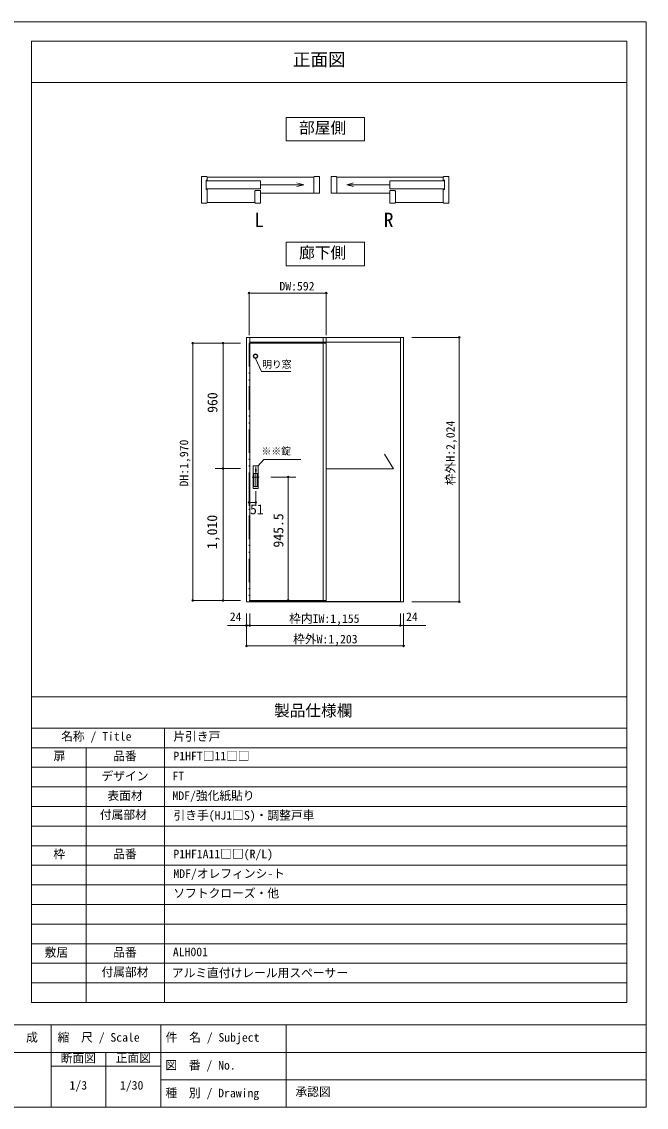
# Model space of a CAD drawing. Units: millimetres on the paper, enlarged 10 times, with parts at other scales. Extents: x -1985 to 2015, y -1370 to 1400.
# Drawn here: x 420 to 2015, y -1370 to 1400 of the extents above; entities that cross this region are included whole.
import ezdxf
from ezdxf.enums import TextEntityAlignment as Align

# ---------------------------------------------------------------- set-up
doc = ezdxf.new("R2010")
doc.units = ezdxf.units.MM
doc.header["$LTSCALE"] = 10
doc.header["$PDMODE"] = 32
doc.header["$PDSIZE"] = 4
doc.linetypes.add('DASHED_DOUBLE_DOTTED', pattern=[11, 6, -1.5, 0.25, -1.5, 0.25, -1.5])
doc.layers.add('1-1_0', color=7, linetype='Continuous', lineweight=20)
doc.layers.add('3-0', color=7, linetype='Continuous', lineweight=20)
doc.styles.add('ＭＳ ゴシック', font='')
doc.styles.get('ＭＳ ゴシック').set_extended_font_data('MS Gothic')

msp = doc.modelspace()

# ---------------------------------------------------------------- linework, layer by layer
at = {"layer": '1-1_0'}
for p, q in [((1965, 1350), (445, 1350)), ((445, -322.5), (445, 1350)), ((1965, -1102.5), (1965, 1350)), ((445, 1245), (1965, 1245)), ((1965, -322.5), (1965, 1245)), ((1965, -322.5), (1965, 1245)), ((1965, -322.5), (1965, 1245)), ((445, -1102.5), (445, -322.5)), ((445, -322.5), (1965, -322.5)), ((445, -322.5), (1965, -322.5)), ((445, -322.5), (1965, -322.5)), ((445, -322.5), (1965, -322.5)), ((445, -402.5), (1965, -402.5)), ((785, -1102.5), (785, -402.5)), ((445, -452.5), (1965, -452.5)), ((585, -1102.5), (585, -452.5)), ((445, -502.5), (1965, -502.5)), ((445, -552.5), (1965, -552.5)), ((445, -602.5), (1965, -602.5)), ((445, -652.5), (1965, -652.5)), ((445, -702.5), (1965, -702.5)), ((445, -752.5), (1965, -752.5)), ((445, -802.5), (1965, -802.5)), ((445, -852.5), (1965, -852.5)), ((445, -902.5), (1965, -902.5)), ((445, -952.5), (1965, -952.5)), ((445, -1002.5), (1965, -1002.5)), ((445, -1052.5), (1965, -1052.5)), ((445, -1102.5), (1965, -1102.5)), ((2015, -1160), (-1985, -1160)), ((495, -1160), (495, -1370)), ((775, -1160), (775, -1370)), ((1095, -1160), (1095, -1370)), ((2015, -1230), (-1175, -1230)), ((635, -1230), (635, -1370)), ((775, -1265), (495, -1265)), ((2015, -1300), (775, -1300)), ((-1985, -1370), (2015, -1370))]:
    msp.add_line(p, q, dxfattribs=at)
for points in [[(2015, -1370), (2015, 1400), (-1985, 1400), (-1985, -1370)], [(445, -322.5), (445, 1245), (1965, 1245)], [(445, -322.5), (445, 1245), (1965, 1245)], [(445, -322.5), (445, 1245), (1965, 1245)]]:
    msp.add_lwpolyline(points, dxfattribs=at)
at = {"layer": '3-0'}
for p, q in [((892.36, 1005.19), (879.46, 1005.19)), ((879.46, 936.79), (879.46, 1005.19)), ((893.86, 1003.39), (1165.66, 1003.39)), ((1165.66, 1003.69), (1165.66, 962.59)), ((1180.06, 962.59), (1180.06, 1005.19)), ((1210.06, 962.59), (1210.06, 1005.19)), ((1224.46, 1003.69), (1224.46, 962.59)), ((1496.26, 1003.39), (1224.46, 1003.39)), ((1497.76, 1005.19), (1510.66, 1005.19)), ((1510.66, 936.79), (1510.66, 1005.19)), ((890.86, 995.59), (890.86, 972.04)), ((893.86, 995.59), (890.86, 995.59)), ((890.86, 993.79), (1029.87, 993.79)), ((1029.87, 973.99), (890.86, 973.99)), ((890.86, 972.04), (893.86, 972.04)), ((1029.87, 993.79), (1029.87, 973.99)), ((1029.87, 983.89), (1140.21, 983.89)), ((1140.21, 983.89), (1122.82, 988.55)), ((1140.21, 983.89), (1122.82, 979.23)), ((1249.91, 983.89), (1267.3, 988.55)), ((1249.91, 983.89), (1267.3, 979.23)), ((1360.25, 983.89), (1249.91, 983.89)), ((1499.26, 993.79), (1360.25, 993.79)), ((1360.25, 993.79), (1360.25, 973.99)), ((1360.25, 973.99), (1499.26, 973.99)), ((1496.26, 995.59), (1499.26, 995.59)), ((1499.26, 972.04), (1496.26, 972.04)), ((1499.26, 995.59), (1499.26, 972.04)), ((1029.87, 936.79), (1029.87, 969.19)), ((1029.87, 962.59), (1180.06, 962.59)), ((1360.25, 962.59), (1210.06, 962.59)), ((1360.25, 936.79), (1360.25, 969.19)), ((892.36, 936.79), (879.46, 936.79)), ((893.86, 938.59), (1015.47, 938.59)), ((1496.26, 938.59), (1374.65, 938.59)), ((1497.76, 936.79), (1510.66, 936.79)), ((1002.16, 594.59), (994.16, 594.59)), ((1002.16, 594.59), (1189.83, 594.59)), ((1002.16, 582.59), (1189.83, 582.59)), ((1197.83, 594.59), (1189.83, 594.59)), ((1197.83, -78.85), (1197.83, 594.59)), ((1197.83, 594.59), (1395.16, 594.59)), ((1197.83, 584.92), (1197.83, -78.08)), ((1197.83, 582.59), (1197.83, -79.08)), ((1197.83, 582.59), (1387.16, 582.59)), ((1387.16, 594.59), (1387.16, 586.59)), ((1395.16, 594.59), (1387.16, 594.59)), ((1000.5, 579.82), (1197.83, 579.82)), ((1197.83, 579.82), (1197.83, -79.18)), ((1369.44, 259.09), (1346.88, 296.81)), ((1017.5, 264.25), (1017.5, 211.98)), ((1017.5, 264.25), (1017.5, 211.98)), ((1017.5, 264.25), (1017.5, 211.98)), ((1197.83, 259.09), (1369.44, 259.09)), ((1008.25, 238.15), (1026.53, 238.15)), ((1000.5, -76.85), (1197.83, -76.85)), ((1002.16, -79.18), (1387.16, -79.18)), ((1002.16, -80.08), (1387.16, -80.08))]:
    msp.add_line(p, q, dxfattribs=at)
at = {"layer": '3-0', "color": 4, "lineweight": 9}
for p, q in [((1000.5, 707.67), (1000.5, 600.51)), ((1000.5, 707.67), (1197.83, 707.67)), ((1197.83, 707.67), (1197.83, 600.51)), ((1416.01, 594.59), (1537.35, 594.59)), ((1537.35, 594.59), (1537.35, -80.08)), ((856.78, 579.82), (973.56, 579.82)), ((856.78, 579.82), (856.78, -76.85)), ((914.27, 579.82), (978.73, 579.82)), ((934.27, 238.15), (934.27, 579.82)), ((1032.69, 507.39), (1017.36, 540.66)), ((1107.04, 507.39), (1032.69, 507.39)), ((1038.02, 282.59), (1024.16, 266.99)), ((1132.75, 282.59), (1038.02, 282.59)), ((914.27, 259.82), (978.73, 259.82)), ((934.27, -76.85), (934.27, 238.15)), ((1120.39, 238.15), (1055.93, 238.15)), ((1100.39, -76.85), (1100.39, 238.15)), ((1000.5, 164.37), (1000.5, 201.83)), ((1017.5, 164.37), (1017.5, 201.83)), ((1017.5, 173.52), (1000.5, 173.52)), ((856.78, -76.85), (973.56, -76.85)), ((914.27, -76.85), (978.73, -76.85)), ((1128.5, -76.85), (1035.16, -76.85)), ((1128.5, -76.85), (1035.16, -76.85)), ((1120.39, -76.85), (1055.93, -76.85)), ((1416.01, -80.08), (1537.35, -80.08)), ((994.16, -109.9), (994.16, -140.57)), ((994.16, -109.9), (994.16, -140.57)), ((1002.16, -109.9), (1002.16, -140.57)), ((1387.16, -140.57), (1387.16, -109.9)), ((1395.16, -109.9), (1395.16, -140.57)), ((1002.16, -140.57), (945.63, -140.57)), ((994.16, -140.57), (994.16, -192.9)), ((1002.16, -140.57), (1452.16, -140.57)), ((1387.16, -140.57), (1443.7, -140.57)), ((1395.16, -192.9), (1395.16, -140.57)), ((994.16, -192.9), (1395.16, -192.9))]:
    msp.add_line(p, q, dxfattribs=at)
at = {"layer": '3-0', "linetype": 'DASHED_DOUBLE_DOTTED'}
msp.add_line((1000.5, 579.82), (1000.5, -76.85), dxfattribs=at)
at = {"layer": '3-0', "color": 3}
for p, q in [((1016.66, 258.65), (1016.66, 251.99)), ((1018.33, 258.65), (1016.66, 258.65)), ((1018.33, 251.99), (1016.66, 251.99)), ((1018.16, 258.49), (1016.83, 258.49)), ((1016.83, 258.49), (1016.83, 255.32)), ((1018.16, 255.32), (1016.83, 255.32)), ((1017.16, 257.82), (1017.16, 255.99)), ((1017.83, 255.99), (1017.16, 255.99)), ((1018.16, 255.32), (1018.16, 258.49)), ((1018.33, 251.99), (1018.33, 258.65)), ((1021.83, 246.99), (1013.16, 246.99)), ((1013.16, 246.99), (1013.16, 214.32)), ((1021.83, 214.32), (1021.83, 246.99)), ((1021.83, 214.32), (1013.16, 214.32))]:
    msp.add_line(p, q, dxfattribs=at)
at = {"layer": '3-0'}
for points in [[(1095.06, 1155.93), (1295.06, 1155.93), (1295.06, 1095.93), (1095.06, 1095.93)], [(1095.06, 777.25), (1295.06, 777.25), (1295.06, 837.25), (1095.06, 837.25)]]:
    msp.add_lwpolyline(points, close=True, dxfattribs=at)
for points in [[(892.36, 1005.19), (893.86, 1003.69), (893.86, 995.59)], [(1165.66, 1003.69), (1167.16, 1005.19), (1180.06, 1005.19)], [(1224.46, 1003.69), (1222.96, 1005.19), (1210.06, 1005.19)], [(1497.76, 1005.19), (1496.26, 1003.69), (1496.26, 995.59)], [(892.36, 936.79), (893.86, 938.29), (893.86, 972.04)], [(1497.76, 936.79), (1496.26, 938.29), (1496.26, 972.04)], [(1015.47, 938.29), (1015.47, 967.69), (1016.97, 969.19), (1029.87, 969.19)], [(1374.65, 938.29), (1374.65, 967.69), (1373.15, 969.19), (1360.25, 969.19)], [(1015.47, 938.29), (1016.97, 936.79), (1029.87, 936.79)], [(1374.65, 938.29), (1373.15, 936.79), (1360.25, 936.79)], [(1002.16, -80.08), (1002.16, 594.59), (994.16, 594.59)], [(994.16, 594.59), (994.16, -80.08), (1002.16, -80.08)], [(1189.83, 594.59), (1189.83, -79.18), (1197.83, -79.18)], [(1189.83, 582.59), (1197.83, 582.59), (1197.83, -79.08)], [(1387.16, 594.59), (1387.16, -80.08), (1395.16, -80.08), (1395.16, 594.59)]]:
    msp.add_lwpolyline(points, dxfattribs=at)
at = {"layer": '3-0', "color": 3}
msp.add_lwpolyline([(1010.83, 209.32), (1024.16, 209.32), (1024.16, 266.99), (1010.83, 266.99)], close=True, dxfattribs=at)
msp.add_lwpolyline([(1017.83, 255.99), (1017.83, 257.82), (1017.16, 257.82)], dxfattribs=at)
for radius in [5.83, 4.5]:
    msp.add_circle((1017.16, 546.49), radius, dxfattribs=at)
at = {"layer": '3-0', "color": 4}
for p in [(1000.5, 707.67), (1197.83, 707.67), (856.78, 579.82), (934.27, 579.82), (1537.35, 594.59), (934.27, 259.82), (1100.39, 238.15), (1000.5, 173.52), (1017.5, 173.52), (856.78, -76.85), (934.27, -76.85), (1100.39, -76.85), (1537.35, -80.08), (994.16, -140.57), (1002.16, -140.57), (1387.16, -140.57), (994.16, -192.9), (1395.16, -192.9)]:
    msp.add_point(p, dxfattribs=at)
at = {"layer": '3-0'}
msp.add_point((1000.5, 173.52), dxfattribs=at)

# ---------------------------------------------------------------- texts
at = {"layer": '1-1_0', "style": 'ＭＳ ゴシック'}
for s, height, p in [('正面図', 32.99, (1112.24, 1276.98)), ('製品仕様欄', 29.33, (1064.4, -381.07)), ('名称 / Title', 21.99, (520.64, -441.06)), ('片引き戸', 21.99, (807.33, -441.36)), ('扉', 21.99, (501.33, -491.36)), ('品番', 21.99, (653.67, -491.36)), ('P1HFT□11□□', 21.99, (807.33, -491.36)), ('デザイン', 21.99, (623.75, -542.5)), ('FT', 21.99, (804.92, -542.5)), ('表面材', 21.99, (638.75, -592.5)), ('MDF/強化紙貼り', 21.99, (804.92, -592.5)), ('付属部材', 21.99, (619.67, -641.36)), ('引き手(HJ1□S)・調整戸車', 21.99, (807.7, -642.5)), ('枠', 21.99, (500.67, -741.36)), ('品番', 21.99, (653.67, -741.36)), ('P1HF1A11□□(R/L)', 21.99, (807.33, -741.36)), ('MDF/オレフィンシ-ト', 21.99, (807.33, -791.36)), ('ソフトクローズ・他', 21.99, (807.33, -841.36)), ('敷居', 21.99, (478.65, -992.36)), ('品番', 21.99, (653.75, -992.5)), ('ALH001', 21.99, (806.06, -990.99)), ('付属部材', 21.99, (623.75, -1042.5)), ('アルミ直付けレール用スペーサー', 21.99, (803.47, -1044.75)), ('作\u3000成', 21.99, (371.17, -1209.21)), ('縮\u3000尺 / Scale', 21.99, (511.68, -1209.21)), ('件\u3000名 / Subject', 21.99, (787.61, -1209.24)), ('断面図', 21.99, (519.6, -1262.15)), ('正面図', 21.99, (660.4, -1261.44)), ('図\u3000番 / No.', 21.99, (786.77, -1280.35)), ('1/3', 21.99, (542.17, -1331.45)), ('1/30', 21.99, (670.92, -1331.45)), ('種\u3000別 / Drawing', 21.99, (786.94, -1351.29)), ('承認図', 21.99, (1119.03, -1348.1))]:
    msp.add_text(s, height=height, dxfattribs=at).set_placement(p, align=Align.BOTTOM_LEFT)
at = {"layer": '3-0', "style": 'ＭＳ ゴシック'}
for s, height, p in [('部屋側', 29.33, (1128.39, 1105.93)), ('L', 36.66, (1013.92, 865.05)), ('R', 36.66, (1344.52, 865.05)), ('廊下側', 29.33, (1128.39, 787.25)), ('DW:592', 21.99, (1078.04, 707.67)), ('明り窓', 18.33, (1034.02, 511.08)), ('※※錠', 18.33, (1032.44, 289.49)), ('51', 25.66, (1003.03, 135.44)), ('24', 21.99, (951.3, -135.9)), ('枠内IW:1,155', 21.99, (1103.03, -140.57)), ('24', 21.99, (1401.36, -135.9)), ('枠外W:1,203', 21.99, (1113.03, -192.9))]:
    msp.add_text(s, height=height, dxfattribs=at).set_placement(p, align=Align.BOTTOM_LEFT)
for s, height, p in [('960', 25.66, (927.53, 402.01)), ('枠外H:2,024', 21.99, (1532.35, 217.42)), ('DH:1,970', 21.99, (851.78, 213.99)), ('1,010', 25.66, (926.77, 54.4)), ('945.5', 25.66, (1095.92, 58.21))]:
    msp.add_text(s, height=height, rotation=90, dxfattribs=at).set_placement(p, align=Align.BOTTOM_LEFT)

doc.saveas('drawing.dxf')
